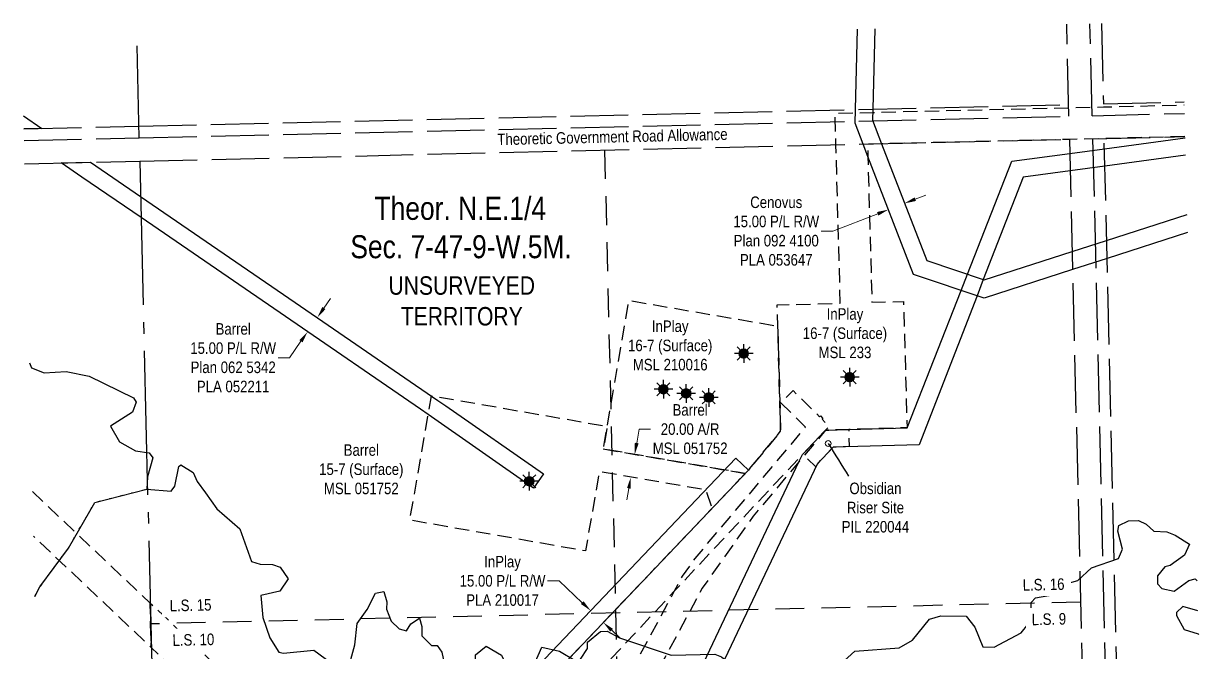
# Model space of a CAD drawing. Extents: x 611267 to 619164, y 5877763 to 5883089.
# Drawn here: x 613463 to 614483, y 5878392 to 5878939 of the extents above; entities that cross this region are included whole.
import ezdxf
from ezdxf.enums import TextEntityAlignment as Align

# ---------------------------------------------------------------- set-up
doc = ezdxf.new("R2010")
doc.units = 0
doc.header["$LTSCALE"] = 5
doc.header["$PDSIZE"] = 0.5
for name, pattern in [('foc-ACCESSROAD', [3.75, 2.5, -1.25]), ('foc-FLOWLINE', [3.75, 2.5, -1.25]), ('foc-LSD', [8, 5, -3]), ('foc-QUARTERLINE', [33, 25, -3, 2, -3]), ('foc-UNSURVEYED', [12.5, 10, -2.5]), ('foc-WHEELTRACKS', [2, 0.4, -1.6])]:
    doc.linetypes.add(name, pattern=pattern)
doc.layers.get('Defpoints').update_dxf_attribs({"color": 9})
for name, color, linetype in [('C-RW', 13, 'Continuous'), ('C-SYMBOL', 7, 'Continuous'), ('C-WS', 13, 'foc-ACCESSROAD'), ('C-WS-S', 8, 'Continuous'), ('F-EZE', 190, 'foc-FLOWLINE'), ('F-RW', 190, 'Continuous'), ('F-WS', 190, 'foc-ACCESSROAD'), ('F-WS-S', 8, 'Continuous'), ('L-QSEC', 8, 'foc-QUARTERLINE'), ('L-ROAD-T', 7, 'Continuous'), ('L-SECTION-LSD', 7, 'foc-LSD'), ('L-UNS-T', 3, 'Continuous'), ('L-USEC', 7, 'foc-UNSURVEYED'), ('T-WATER', 160, 'Continuous'), ('T-WATER-P3', 160, 'foc-WHEELTRACKS')]:
    doc.layers.add(name, color=color, linetype=linetype)
for name, color, linetype, lineweight in [('C-RW-T', 13, 'Continuous', 9), ('C-WS-T', 13, 'Continuous', 9), ('F-AR-T', 190, 'Continuous', 9), ('F-WS-T', 190, 'Continuous', 9)]:
    doc.layers.add(name, color=color, linetype=linetype, lineweight=lineweight)
doc.styles.add('100L', font='ARIALN.TTF', dxfattribs={"height": 11})
doc.styles.add('175L', font='ARIALN.TTF', dxfattribs={"height": 20})
doc.styles.add('80CG', font='ARIALN.TTF', dxfattribs={"height": 10})
doc.styles.add('80L', font='ARIALN.TTF', dxfattribs={"height": 10})
doc.styles.add('foc-LtypeFont', font='ARIALN.TTF', dxfattribs={"height": 7.35})
doc.linetypes.add('foc-TOPO-flowdirection-NOLINE', pattern='A,0,[">",foc-LtypeFont,S=0.3,R=0,X=0,Y=-0.945],-20,[">",foc-LtypeFont,S=0.3,R=0,X=0,Y=-0.945],0', length=20)
doc.dimstyles.new('Compass 5 000', dxfattribs={"dimscale": 5, "dimtxt": 9, "dimasz": 2, "dimexe": 0.2, "dimexo": 0.0625, "dimgap": 0.5, "dimtad": 0, "dimtih": 1, "dimtoh": 1, "dimzin": 0, "dimdsep": 46, "dimtxsty": '80CG', "dimcen": 0.1, "dimse1": 1, "dimse2": 1, "dimclrd": 256, "dimclrt": 256, "dimaunit": 1, "dimadec": 4, "dimazin": 0, "dimtfac": 0.06, "dimtofl": 0, "dimtmove": 0, "dimatfit": 1, "dimfxl": 0.2, "dimtolj": 1, "dimtzin": 0, "dimlwd": -1, "dimarcsym": 0})

# ---------------------------------------------------------------- blocks, each defined once
blk = doc.blocks.new('*D375')
at = {"layer": 'Defpoints', "color": 0, "transparency": 16777216}
for p in [(613993.9, 5878564.3), (614011.4, 5878561.3), (614008, 5878541.6)]:
    blk.add_point(p, dxfattribs=at)
at = {"layer": 'F-AR-T', "transparency": 16777216}
for p, q in [((613995.6, 5878574.1), (613997.7, 5878586.2)), ((613997.7, 5878586.2), (614007.7, 5878586.2)), ((613988.8, 5878534.8), (613987.1, 5878524.9))]:
    blk.add_line(p, q, dxfattribs=at)
for points in [[(613994, 5878574.4), (613997.3, 5878573.9), (613993.9, 5878564.3)], [(613987.2, 5878535.1), (613990.5, 5878534.5), (613990.5, 5878544.6)]]:
    blk.add_solid(points, dxfattribs=at)
at = {"layer": 'F-AR-T', "transparency": 16777216, "insert": (614042, 5878586.2), "char_height": 10, "attachment_point": 5, "style": '80CG'}
blk.add_mtext('\\A1;Barrel\\P20.00 A/R\\PMSL 051752', dxfattribs=at)
blk = doc.blocks.new('*D377')
at = {"layer": 'Defpoints', "color": 0, "transparency": 16777216}
for p in [(613718.3, 5878683.1), (613770.9, 5878647), (613762.4, 5878634.7)]:
    blk.add_point(p, dxfattribs=at)
at = {"layer": 'F-AR-T', "transparency": 16777216}
for p, q in [((613723.9, 5878691.4), (613729.6, 5878699.6)), ((613704.1, 5878662.5), (613694.2, 5878648.2)), ((613694.2, 5878648.2), (613684.2, 5878648.2))]:
    blk.add_line(p, q, dxfattribs=at)
for points in [[(613722.6, 5878692.3), (613725.3, 5878690.4), (613718.3, 5878683.1)], [(613702.7, 5878663.5), (613705.5, 5878661.6), (613709.8, 5878670.8)]]:
    blk.add_solid(points, dxfattribs=at)
at = {"layer": 'F-AR-T', "transparency": 16777216, "insert": (613645.2, 5878648.2), "char_height": 10, "attachment_point": 5, "style": '80CG'}
blk.add_mtext('\\A1;Barrel\\P15.00 P/L R/W\\PPlan 062 5342\\PPLA 052211', dxfattribs=at)
blk = doc.blocks.new('*D378')
at = {"layer": 'Defpoints', "color": 0, "transparency": 16777216}
for p in [(614216.3, 5878813), (614202.3, 5878807.5), (614214.2, 5878776.9)]:
    blk.add_point(p, dxfattribs=at)
at = {"layer": 'F-AR-T', "transparency": 16777216}
for p, q in [((614237.5, 5878785.9), (614246.8, 5878789.5)), ((614204.9, 5878773.3), (614165.9, 5878758.2)), ((614165.9, 5878758.2), (614155.9, 5878758.2))]:
    blk.add_line(p, q, dxfattribs=at)
for points in [[(614236.9, 5878787.5), (614238.1, 5878784.4), (614228.2, 5878782.3)], [(614204.3, 5878774.8), (614205.5, 5878771.7), (614214.2, 5878776.9)]]:
    blk.add_solid(points, dxfattribs=at)
at = {"layer": 'F-AR-T', "transparency": 16777216, "insert": (614116.8, 5878758.2), "char_height": 10, "attachment_point": 5, "style": '80CG'}
blk.add_mtext('\\A1;Cenovus\\P15.00 P/L R/W\\PPlan 092 4100\\PPLA 053647', dxfattribs=at)
blk = doc.blocks.new('*D379')
at = {"layer": 'C-RW-T', "transparency": 16777216}
for p, q in [((613928.2, 5878454.4), (613918.2, 5878454.4)), ((613948.3, 5878435.5), (613928.2, 5878454.4)), ((613973.9, 5878411.6), (613981.2, 5878404.7))]:
    blk.add_line(p, q, dxfattribs=at)
for points in [[(613949.5, 5878436.7), (613947.2, 5878434.3), (613955.6, 5878428.6)], [(613975, 5878412.8), (613972.7, 5878410.4), (613966.6, 5878418.4)]]:
    blk.add_solid(points, dxfattribs=at)
at = {"layer": 'Defpoints', "color": 0, "transparency": 16777216}
for p in [(613955.6, 5878428.6), (613948.2, 5878420.7), (613959.1, 5878410.4)]:
    blk.add_point(p, dxfattribs=at)
at = {"layer": 'C-RW-T', "transparency": 16777216, "insert": (613879.1, 5878454.4), "char_height": 10, "attachment_point": 5, "style": '80CG'}
blk.add_mtext('\\A1;InPlay\\P15.00 P/L R/W\\PPLA 210017', dxfattribs=at)
blk = doc.blocks.new('GAS')
h = blk.add_hatch(color=255)
h.dxf.hatch_style = 1
edge = h.paths.add_edge_path()
edge.add_arc((0, 0), 0.9, 0, 360)
for p, q in [((-0.81, 0), (-1.62, 0)), ((-0.57, 0.57), (-1.14, 1.14)), ((0, 0.81), (0, 1.62)), ((0.57, 0.57), (1.14, 1.14)), ((1.62, 0), (0.81, 0)), ((-0.57, -0.57), (-1.14, -1.14)), ((0, -0.81), (0, -1.62)), ((1.14, -1.14), (0.57, -0.57))]:
    blk.add_line(p, q)
blk.add_circle((0, 0), 0.8)

msp = doc.modelspace()

# ---------------------------------------------------------------- linework, layer by layer
at = {"layer": 'C-RW', "flags": 128}
msp.add_lwpolyline([(613791.703, 5878234.583), (613748.717, 5878201.399), (613708.556, 5878157.464), (613693.8, 5878170.953), (613735.129, 5878216.166), (613778.277, 5878249.475), (613792.063, 5878263.954), (613795.683, 5878260.507), (614081.743, 5878560.944), (614092.603, 5878550.605), (613792.756, 5878235.689)], close=True, dxfattribs=at)
at = {"layer": 'C-WS', "flags": 128}
for points in [[(614471.718, 5878840.38), (614401.575, 5878838.625), (614371.421, 5878837.868), (614208.171, 5878834.062), (614196.039, 5878833.779), (614196.338, 5878823.076), (614199.873, 5878696.384), (614227.312, 5878697.15), (614230.374, 5878587.403), (614179.742, 5878585.975), (614159.583, 5878585.4), (614139.67, 5878564.337), (614028.572, 5878445.751), (613860.137, 5878265.966), (613808.23, 5878210.561), (613904.372, 5878118.856), (613907.987, 5878115.408), (613915.221, 5878108.507), (614002.801, 5878024.946), (613995.778, 5878024.78), (613969.438, 5878024.156), (613963.703, 5878024.02), (613896.271, 5878088.469), (613885.431, 5878098.828), (613832.69, 5878149.225), (613789.275, 5878190.713), (613786.014, 5878187.282), (613775.66, 5878176.456), (613765.259, 5878165.595), (613754.417, 5878154.277), (613735.714, 5878134.744), (613724.415, 5878122.939), (613622.07, 5878015.936), (613583.103, 5878015.016), (613683.137, 5878119.954), (613668.855, 5878133.959), (613663.896, 5878138.831), (613653.613, 5878148.639), (613639.486, 5878162.129), (613645.668, 5878168.593), (613654.013, 5878177.318), (613717.131, 5878243.313), (613723.805, 5878250.292), (613716.372, 5878257.553), (613619.334, 5878352.347), (613574.081, 5878396.554), (613573.465, 5878422.561), (613573.167, 5878435.193), (613593.1, 5878416.341), (613735.99, 5878279.614), (613772.933, 5878244.263), (613787.578, 5878230.25), (613794.472, 5878237.491), (614061.114, 5878517.534), (614089.869, 5878547.734), (614092.603, 5878550.605), (614120.628, 5878584.341), (614118.077, 5878675.753), (614117.565, 5878694.088), (614172.439, 5878695.619), (614168.601, 5878833.14), (614167.835, 5878860.588), (614185.441, 5878860.997), (614200.454, 5878861.346), (614370.766, 5878865.305), (614400.887, 5878866.061), (614470.974, 5878867.817)], [(613470.85, 5878531.956), (613573.167, 5878435.193), (613573.465, 5878422.561), (613574.081, 5878396.554), (613555.563, 5878414.067), (613471.764, 5878493.317)]]:
    msp.add_lwpolyline(points, dxfattribs=at)
msp.add_lwpolyline([(614092.603, 5878550.605), (614089.869, 5878547.734), (614069.15, 5878551.31), (613966.637, 5878569.005), (613970.05, 5878588.692), (613988.909, 5878698.047), (614118.077, 5878675.753), (614120.628, 5878584.341), (614092.603, 5878550.605)], close=True, dxfattribs=at)
at = {"layer": 'F-EZE', "flags": 128}
msp.add_lwpolyline([(614112.942, 5877911.275), (614105.702, 5877918.289), (614094.922, 5877928.734), (613995.778, 5878024.78), (613990.72, 5878029.697), (613911.815, 5878104.906), (613900.962, 5878115.251), (613783.545, 5878227.178), (613768.908, 5878241.13), (613743.996, 5878264.878), (613720.459, 5878240.146), (613717.131, 5878243.313), (613709.622, 5878250.46), (613716.372, 5878257.553), (613735.605, 5878277.763), (613734.883, 5878278.451), (613735.99, 5878279.614), (613736.946, 5878280.619), (613737.669, 5878279.931), (613743.473, 5878286.03), (613780.716, 5878250.586), (613795.212, 5878236.787), (613803.68, 5878228.732), (613811.891, 5878240.276), (613860.137, 5878265.966), (613948.544, 5878313.039), (613991.201, 5878376.415), (614028.572, 5878445.751), (614035.499, 5878458.604), (614046.285, 5878473.828), (614142.279, 5878587.931), (614120.859, 5878609.212), (614131.403, 5878619.826), (614154.441, 5878596.939), (614155.144, 5878597.647), (614157.266, 5878595.537), (614156.564, 5878594.83), (614162.594, 5878588.839), (614159.658, 5878585.366), (614140.947, 5878563.139), (614136.726, 5878558.118), (614096.857, 5878510.7), (614052.482, 5878448.068), (614008.762, 5878366.951), (613962.403, 5878297.895), (613825.502, 5878224.996), (613818.277, 5878214.84), (613911.245, 5878126.124), (613914.855, 5878122.675), (613922.094, 5878115.775), (614015.857, 5878025.256), (614104.997, 5877939.213), (614115.797, 5877928.788), (614133.846, 5877911.611)], dxfattribs=at)
at = {"layer": 'F-RW'}
for points in [[(614473.983, 5878756.989), (614404.059, 5878734.464), (614374.117, 5878724.818), (614297.29, 5878700.07), (614235.977, 5878720.63), (614196.338, 5878823.076), (614192.232, 5878833.69), (614185.209, 5878851.841), (614185.51, 5878863.706), (614187.28, 5878933.615)], [(614202.293, 5878933.964), (614200.523, 5878864.055), (614200.279, 5878854.458), (614208.171, 5878834.062), (614247.424, 5878732.612), (614297.384, 5878715.857), (614373.744, 5878740.456), (614403.687, 5878750.101), (614473.558, 5878772.61)], [(613463.134, 5878858.218), (613479.024, 5878847.286), (613463.401, 5878846.922)], [(613525.63, 5877901.831), (613750.129, 5878133.665), (613792.732, 5878139.513), (613858.625, 5878075.705), (613955.546, 5878175.793), (614136.779, 5878558.265), (614139.669, 5878564.336), (614159.443, 5878585.385), (614230.374, 5878587.403), (614277.354, 5878706.755), (614282.854, 5878720.73), (614321.494, 5878818.899), (614371.712, 5878825.678), (614401.787, 5878829.738), (614471.751, 5878839.18)], [(614472.16, 5878824.107), (614402.147, 5878814.656), (614372.071, 5878810.596), (614331.174, 5878805.075), (614296.579, 5878716.127), (614291.136, 5878702.133), (614240.79, 5878572.694), (614166.092, 5878570.61), (614152.189, 5878555.775), (613967.946, 5878167.044), (613858.966, 5878054.503), (613787.543, 5878123.666), (613757.298, 5878119.514), (613546.833, 5877902.172)]]:
    msp.add_lwpolyline(points, dxfattribs=at)
msp.add_lwpolyline([(613914.566, 5878547.282), (613905.983, 5878534.992), (613814.497, 5878598.886), (613807.829, 5878603.465), (613690.62, 5878683.948), (613565.252, 5878769.901), (613513.809, 5878805.171), (613495.877, 5878817.507), (613521.448, 5878818.103), (613564.815, 5878788.37), (613699.099, 5878696.307), (613822.981, 5878611.241), (613829.743, 5878606.518), (613914.566, 5878547.282)], close=True, dxfattribs=at)
at = {"layer": 'F-WS', "flags": 128}
for points in [[(613966.637, 5878569.005), (614069.15, 5878551.31), (614089.869, 5878547.734), (614061.114, 5878517.534), (614055.781, 5878533.417), (614052.871, 5878533.916), (613963.187, 5878549.327), (613951.114, 5878480.452), (613798.603, 5878507.187), (613814.605, 5878598.811), (613817.54, 5878615.211), (613970.062, 5878588.69), (613966.637, 5878569.005)], [(614152.189, 5878555.775), (614151.147, 5878553.591), (614140.909, 5878563.186), (614139.673, 5878564.34), (614159.443, 5878585.385), (614179.742, 5878585.979), (614180.159, 5878571.003), (614166.092, 5878570.61), (614152.189, 5878555.775)]]:
    msp.add_lwpolyline(points, close=True, dxfattribs=at)
at = {"layer": 'L-QSEC'}
for p, q in [((613563.612, 5878839.213), (613561.722, 5878919.071)), ((613564.088, 5878819.098), (613583.103, 5878015.016))]:
    msp.add_line(p, q, dxfattribs=at)
at = {"layer": 'L-SECTION-LSD', "flags": 128}
for points in [[(613967.754, 5878828.484), (613986.847, 5878024.568)], [(614381.006, 5878436.012), (613573.596, 5878417.058)]]:
    msp.add_lwpolyline(points, dxfattribs=at)
at = {"layer": 'L-USEC'}
for p, q in [((614370.941, 5878857.982), (614369.036, 5878937.841)), ((614391.055, 5878858.487), (614389.15, 5878938.308)), ((614399.192, 5878938.542), (614400.857, 5878868.78)), ((613563.374, 5878849.253), (614370.701, 5878868.024)), ((614400.857, 5878868.78), (614470.9, 5878870.538)), ((613563.62, 5878839.213), (614370.941, 5878857.982)), ((614391.055, 5878858.487), (614471.172, 5878860.498)), ((613463.401, 5878846.929), (613563.374, 5878849.253)), ((613463.638, 5878836.889), (613563.62, 5878839.213)), ((613564.088, 5878819.098), (614371.421, 5878837.868)), ((614371.421, 5878837.868), (614390.592, 5878034.154)), ((614391.535, 5878838.372), (614471.718, 5878840.385)), ((614391.535, 5878838.372), (614410.706, 5878034.634)), ((614420.746, 5878034.908), (614401.575, 5878838.624)), ((613464.114, 5878816.774), (613564.088, 5878819.098))]:
    msp.add_line(p, q, dxfattribs=at)
at = {"layer": 'T-WATER', "flags": 128}
for points in [[(613468.202, 5878643.937), (613470.025, 5878639.501), (613481.115, 5878635.248), (613500.322, 5878636.363), (613520.108, 5878632.136), (613558.735, 5878613.524), (613560.999, 5878609.542), (613557.866, 5878600.87), (613538.812, 5878588.74), (613546.484, 5878575.33), (613560.485, 5878567.352), (613572.392, 5878565.626), (613575.318, 5878561.425), (613570.755, 5878544.846), (613570.36, 5878534.211)], [(613570.36, 5878534.211), (613591.505, 5878532.368), (613594.59, 5878536.751), (613598.011, 5878553.649), (613599.869, 5878555.256), (613610.552, 5878548.667), (613613.969, 5878540.762), (613621.279, 5878530.762), (613630.924, 5878517.116), (613651.107, 5878499.733), (613661.259, 5878471.209), (613668.536, 5878468.927), (613679.263, 5878468.774), (613686.07, 5878466.298), (613693.043, 5878456.322), (613685.806, 5878445.44), (613669.121, 5878441.66), (613670.944, 5878422.714), (613677.017, 5878405.026), (613684.897, 5878392.637), (613688.856, 5878391.742), (613715.227, 5878394.324), (613735.03, 5878379.672)], [(614163.803, 5878374.257), (614184.966, 5878393.481), (614223.423, 5878396.31), (614235.017, 5878402.975), (614249.84, 5878421.114), (614259.761, 5878423.973), (614281.626, 5878423.858), (614289.305, 5878414.201), (614296.13, 5878397.282), (614306.13, 5878396.963), (614329.425, 5878409.277), (614335.691, 5878416.793), (614338.085, 5878424.31), (614338.098, 5878435.749), (614342.032, 5878439.618), (614353.523, 5878441.812), (614365.038, 5878451.097), (614378.747, 5878454.785), (614390.508, 5878465.742), (614413.856, 5878473.775), (614417.537, 5878482.107), (614413.373, 5878497.707), (614414.18, 5878502.555), (614422.693, 5878506.686), (614431.503, 5878506.892), (614438.154, 5878503.637), (614444.767, 5878497.7), (614455.869, 5878496.965), (614463.281, 5878494.151), (614475.555, 5878486.18), (614471.367, 5878476.88), (614458.953, 5878467.807), (614454.101, 5878466.707), (614447.786, 5878458.834), (614447.998, 5878451.812), (614451.574, 5878447.808), (614462.245, 5878445.568), (614475.071, 5878454.83), (614480.686, 5878456.31), (614482.196, 5878454.459)], [(613746.37, 5878382.874), (613750.95, 5878398.918), (613752.889, 5878417.559), (613761.523, 5878429.556), (613768.901, 5878443.659), (613775.946, 5878445.122), (613778.657, 5878436.209), (613778.429, 5878429.946), (613782.262, 5878419.399), (613789.428, 5878412.886), (613795.798, 5878411.051), (613799.372, 5878416.998), (613807.021, 5878422.112), (613809.09, 5878414.728), (613808.92, 5878406.563), (613817.511, 5878398.243), (613822.395, 5878398.272), (613826.38, 5878392.554), (613828.515, 5878382.969)], [(614482.907, 5878428.277), (614469.973, 5878432.279), (614464.469, 5878427.11), (614464.49, 5878424.429), (614471.111, 5878412.299), (614483.081, 5878408.49), (614483.462, 5878407.844)], [(613946.775, 5878386.535), (613952.931, 5878395.716), (613952.762, 5878401.312), (613964.1, 5878410.528), (613969.935, 5878410.644), (613980.652, 5878404.892), (614025.659, 5878390.046)], [(613855.576, 5878390.337), (613864.943, 5878397.768), (613878.106, 5878389.946)], [(613901.287, 5878369.913), (613913.282, 5878396.844), (613928.575, 5878393.49), (613942.044, 5878385.38)]]:
    msp.add_lwpolyline(points, dxfattribs=at)
at = {"layer": 'T-WATER', "linetype": 'foc-TOPO-flowdirection-NOLINE', "flags": 128}
for points in [[(613468.202, 5878643.937), (613470.025, 5878639.501), (613481.115, 5878635.248), (613500.322, 5878636.363), (613520.108, 5878632.136), (613558.735, 5878613.524), (613560.999, 5878609.542), (613557.866, 5878600.87), (613538.812, 5878588.74), (613546.484, 5878575.33), (613560.485, 5878567.352), (613572.392, 5878565.626), (613575.318, 5878561.425), (613570.755, 5878544.846), (613570.36, 5878534.211)], [(613570.36, 5878534.211), (613591.505, 5878532.368), (613594.59, 5878536.751), (613598.011, 5878553.649), (613599.869, 5878555.256), (613610.552, 5878548.667), (613613.969, 5878540.762), (613621.279, 5878530.762), (613630.924, 5878517.116), (613651.107, 5878499.733), (613661.259, 5878471.209), (613668.536, 5878468.927), (613679.263, 5878468.774), (613686.07, 5878466.298), (613693.043, 5878456.322), (613685.806, 5878445.44), (613669.121, 5878441.66), (613670.944, 5878422.714), (613677.017, 5878405.026), (613684.897, 5878392.637), (613688.856, 5878391.742), (613715.227, 5878394.324), (613735.03, 5878379.672), (613746.37, 5878382.874), (613750.95, 5878398.918), (613752.889, 5878417.559), (613761.523, 5878429.556), (613768.901, 5878443.659), (613775.946, 5878445.122), (613778.657, 5878436.209), (613778.429, 5878429.946), (613782.262, 5878419.399), (613789.428, 5878412.886), (613795.798, 5878411.051), (613799.372, 5878416.998), (613807.021, 5878422.112), (613809.09, 5878414.728), (613808.92, 5878406.563), (613817.511, 5878398.243), (613822.395, 5878398.272), (613826.38, 5878392.554), (613828.515, 5878382.969), (613839.577, 5878373.711), (613855.906, 5878369.559), (613855.576, 5878390.337), (613864.943, 5878397.768), (613878.106, 5878389.946), (613884.537, 5878376.199), (613886.84, 5878361.077), (613890.55, 5878360.536), (613901.287, 5878369.913), (613913.282, 5878396.844), (613928.575, 5878393.49), (613942.044, 5878385.38), (613946.775, 5878386.535), (613952.931, 5878395.716), (613952.762, 5878401.312), (613964.1, 5878410.528), (613969.935, 5878410.644), (613980.652, 5878404.892), (614025.659, 5878390.046), (614063.342, 5878390.885), (614069.371, 5878388.507), (614080.93, 5878378.549), (614091.841, 5878378.223), (614098.076, 5878380.854), (614112.83, 5878377.545), (614121.396, 5878356.239), (614127.076, 5878349.621), (614131.028, 5878348.964), (614144.634, 5878352.116), (614163.803, 5878374.257), (614184.966, 5878393.481), (614223.423, 5878396.31), (614235.017, 5878402.975), (614249.84, 5878421.114), (614259.761, 5878423.973), (614281.626, 5878423.858), (614289.305, 5878414.201), (614296.13, 5878397.282), (614306.13, 5878396.963), (614329.425, 5878409.277), (614335.691, 5878416.793), (614338.085, 5878424.31), (614338.098, 5878435.749), (614342.032, 5878439.618), (614353.523, 5878441.812), (614365.038, 5878451.097), (614378.747, 5878454.785), (614390.508, 5878465.742), (614413.856, 5878473.775), (614417.537, 5878482.107), (614413.373, 5878497.707), (614414.18, 5878502.555), (614422.693, 5878506.686), (614431.503, 5878506.892), (614438.154, 5878503.637), (614444.767, 5878497.7), (614455.869, 5878496.965), (614463.281, 5878494.151), (614475.555, 5878486.18), (614471.367, 5878476.88), (614458.953, 5878467.807), (614454.101, 5878466.707), (614447.786, 5878458.834), (614447.998, 5878451.812), (614451.574, 5878447.808), (614462.245, 5878445.568), (614475.071, 5878454.83), (614480.686, 5878456.31), (614482.196, 5878454.459)], [(614482.907, 5878428.277), (614469.973, 5878432.279), (614464.469, 5878427.11), (614464.49, 5878424.429), (614471.111, 5878412.299), (614483.081, 5878408.49), (614483.462, 5878407.844)]]:
    msp.add_lwpolyline(points, dxfattribs=at)
at = {"layer": 'T-WATER-P3', "flags": 128}
msp.add_lwpolyline([(613473.001, 5878441.002), (613477.376, 5878449.162), (613502.09, 5878482.968), (613525.02, 5878522.617), (613570.36, 5878534.211)], dxfattribs=at)
at = {"layer": 'T-WATER-P3', "linetype": 'foc-TOPO-flowdirection-NOLINE', "flags": 128}
msp.add_lwpolyline([(613473.001, 5878441.002), (613477.376, 5878449.162), (613502.09, 5878482.968), (613525.02, 5878522.617), (613570.36, 5878534.211)], dxfattribs=at)

# ---------------------------------------------------------------- block references
at = {"layer": 'C-WS-S', "xscale": 4.99808345, "yscale": 4.99808345, "zscale": 4.99808345}
for p in [(614088.539, 5878651.879), (614180.577, 5878631.362), (614018.785, 5878620.842), (614038.52, 5878617.304), (614058.189, 5878613.765)]:
    msp.add_blockref('GAS', p, dxfattribs=at)
at = {"layer": 'F-WS-S', "color": 6, "xscale": 4.99808345, "yscale": 4.99808345, "zscale": 4.99808345}
msp.add_blockref('GAS', (613902.299, 5878540.955), dxfattribs=at)

# ---------------------------------------------------------------- texts
at = {"layer": 'C-SYMBOL', "color": 3, "insert": (613746.362, 5878788.005), "char_height": 20, "width": 190.50014, "attachment_point": 1, "style": '175L'}
msp.add_mtext('\\pi21.60068;Theor. N.E.1/4\\P\\pi0.61842;Sec. 7-47-9-W.5M.', dxfattribs=at)
at = {"layer": 'C-WS-T', "char_height": 10, "attachment_point": 5, "style": '80CG'}
for s, insert in [('\\A1;InPlay\\P16-7 (Surface)\\PMSL 233', (614176.462, 5878669.482)), ('\\A1;InPlay\\P16-7 (Surface)\\PMSL 210016', (614024.703, 5878658.856))]:
    msp.add_mtext(s, dxfattribs=dict(at, insert=insert))
at = {"layer": 'F-WS-T', "char_height": 10, "attachment_point": 5, "style": '80CG'}
for s, insert in [('\\A1;Barrel\\P15-7 (Surface)\\PMSL 051752', (613756.469, 5878551.329)), ('\\A1;Obsidian\\PRiser Site\\PPIL 220044', (614202.946, 5878518.036))]:
    msp.add_mtext(s, dxfattribs=dict(at, insert=insert))
at = {"layer": 'L-ROAD-T', "style": '80L'}
msp.add_text('Theoretic Government Road Allowance', height=10, rotation=1.33184, dxfattribs=at).set_placement((613974.556, 5878840.151), align=Align.MIDDLE_CENTER)
at = {"layer": 'L-UNS-T', "color": 3, "insert": (613843.706, 5878697.493), "char_height": 16, "attachment_point": 5, "style": '80L'}
msp.add_mtext_dynamic_manual_height_columns('UNSURVEYED TERRITORY', width=126.41375, gutter_width=47.5, heights=[0], dxfattribs=at)

# ---------------------------------------------------------------- dimensions: what is measured, and where the dimension line sits
at = {"layer": 'C-RW-T'}
dim = msp.add_linear_dim(base=(613955.627, 5878428.647), p1=(613959.11, 5878410.439), p2=(613948.17, 5878420.681), angle=136.88782, text='InPlay\\P15.00 P/L R/W\\PPLA 210017', dimstyle='Compass 5 000', dxfattribs=at)
dim.commit()
dim.dimension.update_dxf_attribs({"geometry": '*D379', "text_midpoint": (613879.068, 5878454.366), "dimtype": 161})
at = {"layer": 'F-AR-T'}
for base, p1, p2, angle, text, picture, middle in [((614214.204, 5878776.901), (614216.338, 5878812.956), (614202.348, 5878807.543), 201.152997, 'Cenovus\\P15.00 P/L R/W\\PPlan 092 4100\\PPLA 053647', '*D378', (614116.827, 5878758.216)), ((613718.266, 5878683.146), (613762.386, 5878634.668), (613770.87, 5878647.024), 55.523876, 'Barrel\\P15.00 P/L R/W\\PPlan 062 5342\\PPLA 052211', '*D377', (613645.158, 5878648.163)), ((613993.933, 5878564.294), (614007.992, 5878541.628), (614011.385, 5878561.281), 80.206256, 'Barrel\\P20.00 A/R\\PMSL 051752', '*D375', (614041.965, 5878586.186))]:
    dim = msp.add_linear_dim(base=base, p1=p1, p2=p2, angle=angle, text=text, dimstyle='Compass 5 000', dxfattribs=at)
    dim.commit()
    dim.dimension.update_dxf_attribs({"geometry": picture, "text_midpoint": middle, "dimtype": 161})

# ---------------------------------------------------------------- leaders
at = {"layer": 'F-WS-T', "path_type": 1}
msp.add_leader([(614161.894, 5878573.773), (614179.616, 5878545.338)], dimstyle='Compass 5 000', override={"dimasz": 1, "dimldrblk": 'DotBlank'}, dxfattribs=at)

# ---------------------------------------------------------------- next in the draw order: texts
at = {"layer": 'L-SECTION-LSD', "attachment_point": 1, "rotation": 1.344736, "style": '100L', "bg_fill": 3, "box_fill_scale": 1.5, "bg_fill_color": 256, "bg_fill_transparency": 0}
for s, width, insert, char_height in [('L.S. 16', 36.92728, (614330.689, 5878455.836), 9.9962), ('\\pi1.8451;L.S. 15', 36.84532, (613588.083, 5878437.818), 9.99617), ('L.S. 9', 30.51558, (614338.464, 5878425.867), 9.9962), ('\\pi2.02831;L.S. 10', 36.93989, (613590.371, 5878407.816), 9.99617)]:
    msp.add_mtext_dynamic_manual_height_columns(s, width=width, gutter_width=54.979, heights=[0], dxfattribs=dict(at, insert=insert, char_height=char_height))

doc.saveas('drawing.dxf')
